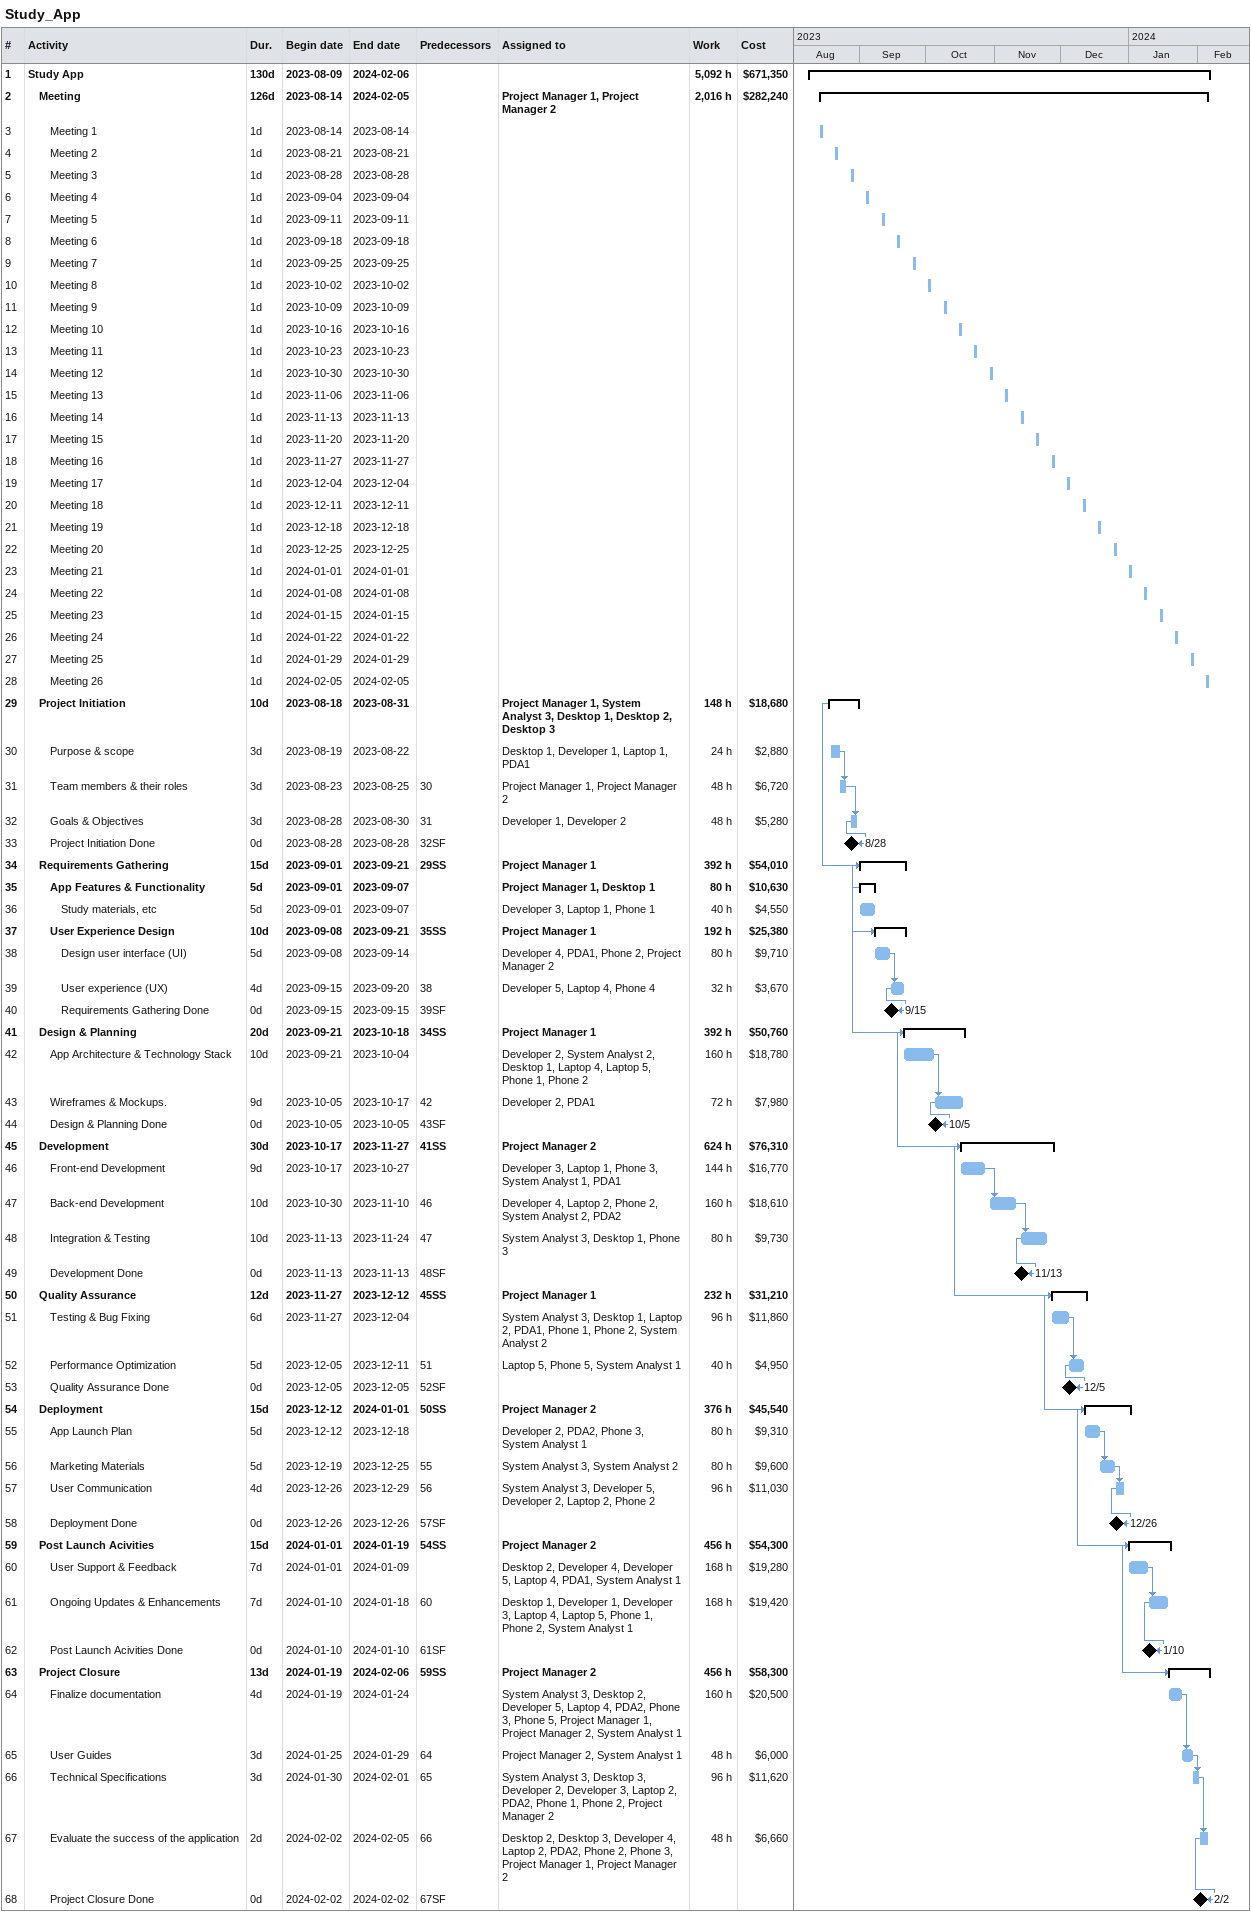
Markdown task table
Study_App

| ID | Level | Task | Duration | Start | Finish | Predecessors | Resources | Work (h) | Cost ($) |
|---|---|---|---|---|---|---|---|---|---|
| 1 | 1 | **Study App** | 130d | 2023-08-09 | 2024-02-06 |  |  | 5092 | 671350 |
| 2 | 2 | **Meeting** | 126d | 2023-08-14 | 2024-02-05 |  | Project Manager 1, Project Manager 2 | 2016 | 282240 |
| 3 | 3 | Meeting 1 | 1d | 2023-08-14 | 2023-08-14 |  |  |  |  |
| 4 | 3 | Meeting 2 | 1d | 2023-08-21 | 2023-08-21 |  |  |  |  |
| 5 | 3 | Meeting 3 | 1d | 2023-08-28 | 2023-08-28 |  |  |  |  |
| 6 | 3 | Meeting 4 | 1d | 2023-09-04 | 2023-09-04 |  |  |  |  |
| 7 | 3 | Meeting 5 | 1d | 2023-09-11 | 2023-09-11 |  |  |  |  |
| 8 | 3 | Meeting 6 | 1d | 2023-09-18 | 2023-09-18 |  |  |  |  |
| 9 | 3 | Meeting 7 | 1d | 2023-09-25 | 2023-09-25 |  |  |  |  |
| 10 | 3 | Meeting 8 | 1d | 2023-10-02 | 2023-10-02 |  |  |  |  |
| 11 | 3 | Meeting 9 | 1d | 2023-10-09 | 2023-10-09 |  |  |  |  |
| 12 | 3 | Meeting 10 | 1d | 2023-10-16 | 2023-10-16 |  |  |  |  |
| 13 | 3 | Meeting 11 | 1d | 2023-10-23 | 2023-10-23 |  |  |  |  |
| 14 | 3 | Meeting 12 | 1d | 2023-10-30 | 2023-10-30 |  |  |  |  |
| 15 | 3 | Meeting 13 | 1d | 2023-11-06 | 2023-11-06 |  |  |  |  |
| 16 | 3 | Meeting 14 | 1d | 2023-11-13 | 2023-11-13 |  |  |  |  |
| 17 | 3 | Meeting 15 | 1d | 2023-11-20 | 2023-11-20 |  |  |  |  |
| 18 | 3 | Meeting 16 | 1d | 2023-11-27 | 2023-11-27 |  |  |  |  |
| 19 | 3 | Meeting 17 | 1d | 2023-12-04 | 2023-12-04 |  |  |  |  |
| 20 | 3 | Meeting 18 | 1d | 2023-12-11 | 2023-12-11 |  |  |  |  |
| 21 | 3 | Meeting 19 | 1d | 2023-12-18 | 2023-12-18 |  |  |  |  |
| 22 | 3 | Meeting 20 | 1d | 2023-12-25 | 2023-12-25 |  |  |  |  |
| 23 | 3 | Meeting 21 | 1d | 2024-01-01 | 2024-01-01 |  |  |  |  |
| 24 | 3 | Meeting 22 | 1d | 2024-01-08 | 2024-01-08 |  |  |  |  |
| 25 | 3 | Meeting 23 | 1d | 2024-01-15 | 2024-01-15 |  |  |  |  |
| 26 | 3 | Meeting 24 | 1d | 2024-01-22 | 2024-01-22 |  |  |  |  |
| 27 | 3 | Meeting 25 | 1d | 2024-01-29 | 2024-01-29 |  |  |  |  |
| 28 | 3 | Meeting 26 | 1d | 2024-02-05 | 2024-02-05 |  |  |  |  |
| 29 | 2 | **Project Initiation** | 10d | 2023-08-18 | 2023-08-31 |  | Project Manager 1, System Analyst 3, Desktop 1, Desktop 2, Desktop 3 | 148 | 18680 |
| 30 | 3 | Purpose & scope | 3d | 2023-08-19 | 2023-08-22 |  | Desktop 1, Developer 1, Laptop 1, PDA1 | 24 | 2880 |
| 31 | 3 | Team members & their roles | 3d | 2023-08-23 | 2023-08-25 | 30 | Project Manager 1, Project Manager 2 | 48 | 6720 |
| 32 | 3 | Goals & Objectives | 3d | 2023-08-28 | 2023-08-30 | 31 | Developer 1, Developer 2 | 48 | 5280 |
| 33 | 3 | Project Initiation Done | 0d | 2023-08-28 | 2023-08-28 | 32SF |  |  |  |
| 34 | 2 | **Requirements Gathering** | 15d | 2023-09-01 | 2023-09-21 | 29SS | Project Manager 1 | 392 | 54010 |
| 35 | 3 | **App Features & Functionality** | 5d | 2023-09-01 | 2023-09-07 |  | Project Manager 1, Desktop 1 | 80 | 10630 |
| 36 | 4 | Study materials, etc | 5d | 2023-09-01 | 2023-09-07 |  | Developer 3, Laptop 1, Phone 1 | 40 | 4550 |
| 37 | 3 | **User Experience Design** | 10d | 2023-09-08 | 2023-09-21 | 35SS | Project Manager 1 | 192 | 25380 |
| 38 | 4 | Design user interface (UI) | 5d | 2023-09-08 | 2023-09-14 |  | Developer 4, PDA1, Phone 2, Project Manager 2 | 80 | 9710 |
| 39 | 4 | User experience (UX) | 4d | 2023-09-15 | 2023-09-20 | 38 | Developer 5, Laptop 4, Phone 4 | 32 | 3670 |
| 40 | 4 | Requirements Gathering Done | 0d | 2023-09-15 | 2023-09-15 | 39SF |  |  |  |
| 41 | 2 | **Design & Planning** | 20d | 2023-09-21 | 2023-10-18 | 34SS | Project Manager 1 | 392 | 50760 |
| 42 | 3 | App Architecture & Technology Stack | 10d | 2023-09-21 | 2023-10-04 |  | Developer 2, System Analyst 2, Desktop 1, Laptop 4, Laptop 5, Phone 1, Phone 2 | 160 | 18780 |
| 43 | 3 | Wireframes & Mockups. | 9d | 2023-10-05 | 2023-10-17 | 42 | Developer 2, PDA1 | 72 | 7980 |
| 44 | 3 | Design & Planning Done | 0d | 2023-10-05 | 2023-10-05 | 43SF |  |  |  |
| 45 | 2 | **Development** | 30d | 2023-10-17 | 2023-11-27 | 41SS | Project Manager 2 | 624 | 76310 |
| 46 | 3 | Front-end Development | 9d | 2023-10-17 | 2023-10-27 |  | Developer 3, Laptop 1, Phone 3, System Analyst 1, PDA1 | 144 | 16770 |
| 47 | 3 | Back-end Development | 10d | 2023-10-30 | 2023-11-10 | 46 | Developer 4, Laptop 2, Phone 2, System Analyst 2, PDA2 | 160 | 18610 |
| 48 | 3 | Integration & Testing | 10d | 2023-11-13 | 2023-11-24 | 47 | System Analyst 3, Desktop 1, Phone 3 | 80 | 9730 |
| 49 | 3 | Development Done | 0d | 2023-11-13 | 2023-11-13 | 48SF |  |  |  |
| 50 | 2 | **Quality Assurance** | 12d | 2023-11-27 | 2023-12-12 | 45SS | Project Manager 1 | 232 | 31210 |
| 51 | 3 | Testing & Bug Fixing | 6d | 2023-11-27 | 2023-12-04 |  | System Analyst 3, Desktop 1, Laptop 2, PDA1, Phone 1, Phone 2, System Analyst 2 | 96 | 11860 |
| 52 | 3 | Performance Optimization | 5d | 2023-12-05 | 2023-12-11 | 51 | Laptop 5, Phone 5, System Analyst 1 | 40 | 4950 |
| 53 | 3 | Quality Assurance Done | 0d | 2023-12-05 | 2023-12-05 | 52SF |  |  |  |
| 54 | 2 | **Deployment** | 15d | 2023-12-12 | 2024-01-01 | 50SS | Project Manager 2 | 376 | 45540 |
| 55 | 3 | App Launch Plan | 5d | 2023-12-12 | 2023-12-18 |  | Developer 2, PDA2, Phone 3, System Analyst 1 | 80 | 9310 |
| 56 | 3 | Marketing Materials | 5d | 2023-12-19 | 2023-12-25 | 55 | System Analyst 3, System Analyst 2 | 80 | 9600 |
| 57 | 3 | User Communication | 4d | 2023-12-26 | 2023-12-29 | 56 | System Analyst 3, Developer 5, Developer 2, Laptop 2, Phone 2 | 96 | 11030 |
| 58 | 3 | Deployment Done | 0d | 2023-12-26 | 2023-12-26 | 57SF |  |  |  |
| 59 | 2 | **Post Launch Acivities** | 15d | 2024-01-01 | 2024-01-19 | 54SS | Project Manager 2 | 456 | 54300 |
| 60 | 3 | User Support & Feedback | 7d | 2024-01-01 | 2024-01-09 |  | Desktop 2, Developer 4, Developer 5, Laptop 4, PDA1, System Analyst 1 | 168 | 19280 |
| 61 | 3 | Ongoing Updates & Enhancements | 7d | 2024-01-10 | 2024-01-18 | 60 | Desktop 1, Developer 1, Developer 3, Laptop 4, Laptop 5, Phone 1, Phone 2, System Analyst 1 | 168 | 19420 |
| 62 | 3 | Post Launch Acivities Done | 0d | 2024-01-10 | 2024-01-10 | 61SF |  |  |  |
| 63 | 2 | **Project Closure** | 13d | 2024-01-19 | 2024-02-06 | 59SS | Project Manager 2 | 456 | 58300 |
| 64 | 3 | Finalize documentation | 4d | 2024-01-19 | 2024-01-24 |  | System Analyst 3, Desktop 2, Developer 5, Laptop 4, PDA2, Phone 3, Phone 5, Project Manager 1, Project Manager 2, System Analyst 1 | 160 | 20500 |
| 65 | 3 | User Guides | 3d | 2024-01-25 | 2024-01-29 | 64 | Project Manager 2, System Analyst 1 | 48 | 6000 |
| 66 | 3 | Technical Specifications | 3d | 2024-01-30 | 2024-02-01 | 65 | System Analyst 3, Desktop 3, Developer 2, Developer 3, Laptop 2, PDA2, Phone 1, Phone 2, Project Manager 2 | 96 | 11620 |
| 67 | 3 | Evaluate the success of the application | 2d | 2024-02-02 | 2024-02-05 | 66 | Desktop 2, Desktop 3, Developer 4, Laptop 2, PDA2, Phone 2, Phone 3, Project Manager 1, Project Manager 2 | 48 | 6660 |
| 68 | 3 | Project Closure Done | 0d | 2024-02-02 | 2024-02-02 | 67SF |  |  |  |
